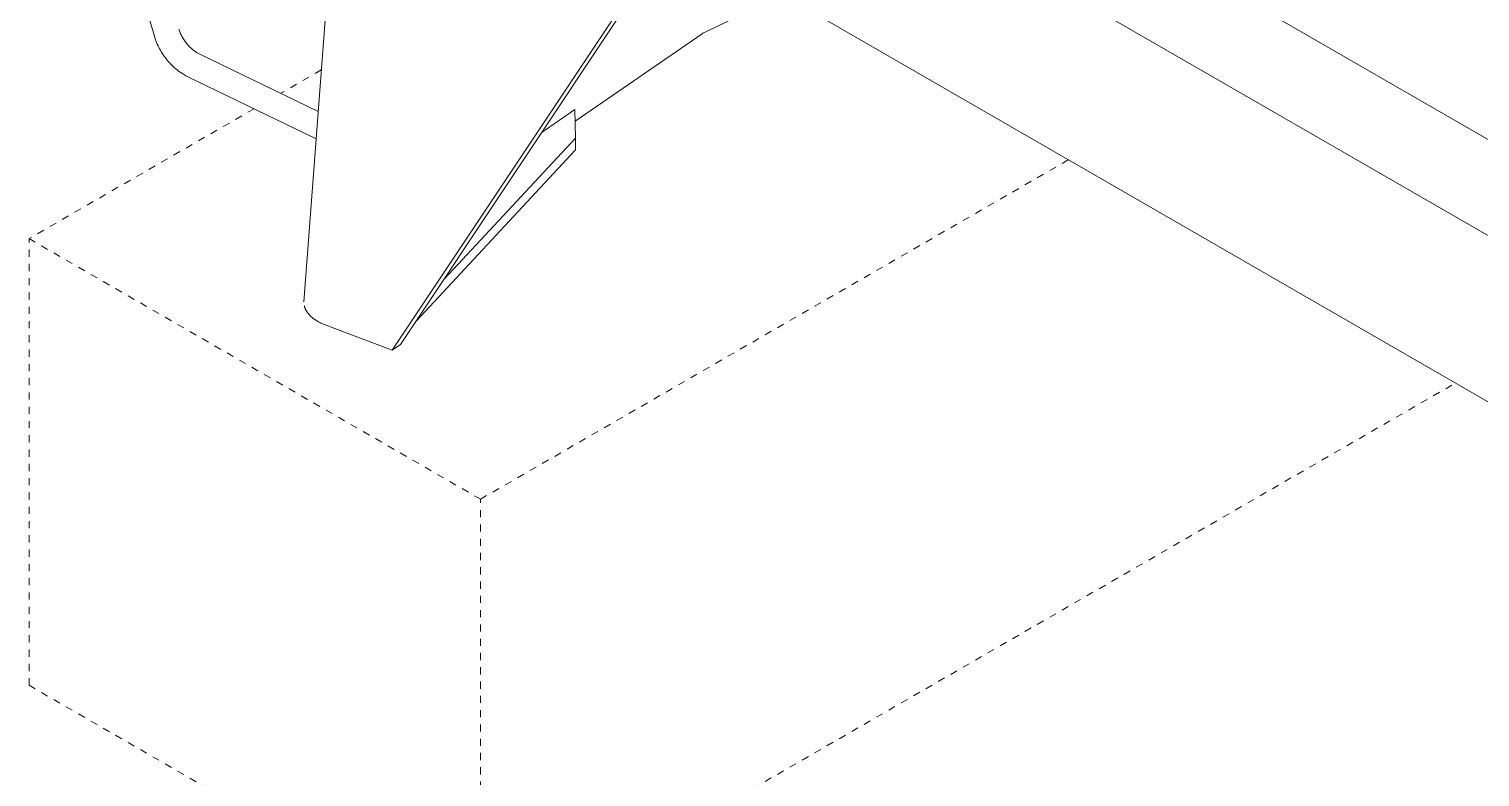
# Model space of a CAD drawing. Header units: inches. Extents: x -9 to 197, y 0 to 134.
# Drawn here: x 127.95 to 148.26, y 64.28 to 74.75 of the extents above; entities that cross this region are included whole.
import ezdxf

# ---------------------------------------------------------------- set-up
doc = ezdxf.new("R2010")
doc.units = ezdxf.units.IN
doc.linetypes.add('HIDDEN', pattern=[1.905, 1.27, -0.635])
doc.layers.add('ZANO_R', color=7, linetype='Continuous', lineweight=0)
doc.layers.add('ZANO_R_przerywana', color=250, linetype='HIDDEN', lineweight=0)

msp = doc.modelspace()

# ---------------------------------------------------------------- linework, layer by layer
at = {"layer": 'ZANO_R'}
for p, q in [((129.70871, 74.64895), (128.01262, 80.43508)), ((131.8026, 70.93089), (132.51178, 80.42547)), ((135.94726, 80.37621), (180.90662, 54.41891)), ((134.73189, 79.73347), (179.83713, 53.69195)), ((177.82866, 52.52393), (136.91272, 76.14676)), ((136.80154, 75.81088), (133.15483, 70.33367)), ((133.03835, 70.25406), (136.68505, 75.73127)), ((137.42696, 74.71201), (138.49858, 75.23116)), ((130.05167, 74.74948), (130.05572, 74.73635)), ((130.05572, 74.73635), (130.06022, 74.72309)), ((129.7156, 74.62657), (129.70871, 74.64895)), ((129.72315, 74.60428), (129.7156, 74.62657)), ((129.73133, 74.58207), (129.72315, 74.60428)), ((129.74013, 74.55998), (129.73133, 74.58207)), ((129.74956, 74.53802), (129.74013, 74.55998)), ((129.75959, 74.5162), (129.74956, 74.53802)), ((130.06022, 74.72309), (130.06515, 74.70974)), ((130.06515, 74.70974), (130.07052, 74.69632)), ((130.07052, 74.69632), (130.0763, 74.68286)), ((130.0763, 74.68286), (130.0825, 74.66939)), ((130.0825, 74.66939), (130.08911, 74.65593)), ((130.08911, 74.65593), (130.09612, 74.64252)), ((130.09612, 74.64252), (130.10371, 74.62884)), ((130.10371, 74.62884), (130.11167, 74.61531)), ((130.11167, 74.61531), (130.11999, 74.60194)), ((130.11999, 74.60194), (130.12866, 74.58875)), ((130.12866, 74.58875), (130.13766, 74.57578)), ((130.13766, 74.57578), (130.14696, 74.56304)), ((130.14696, 74.56304), (130.15656, 74.55055)), ((130.15656, 74.55055), (130.16644, 74.53835)), ((130.16644, 74.53835), (130.17622, 74.52688)), ((135.59812, 73.45923), (137.37662, 74.68294)), ((137.37662, 74.68294), (137.38632, 74.68936)), ((137.38632, 74.68936), (137.39622, 74.69548)), ((137.39622, 74.69548), (137.4063, 74.7013)), ((137.4063, 74.7013), (137.41655, 74.70681)), ((137.41655, 74.70681), (137.42696, 74.71201)), ((129.77023, 74.49455), (129.75959, 74.5162)), ((129.78145, 74.47307), (129.77023, 74.49455)), ((129.79338, 74.45156), (129.78145, 74.47307)), ((129.80587, 74.43033), (129.79338, 74.45156)), ((129.81889, 74.4094), (129.80587, 74.43033)), ((129.83243, 74.38879), (129.81889, 74.4094)), ((129.84648, 74.36853), (129.83243, 74.38879)), ((129.86103, 74.34862), (129.84648, 74.36853)), ((129.87607, 74.32908), (129.86103, 74.34862)), ((129.89158, 74.30993), (129.87607, 74.32908)), ((130.17622, 74.52688), (130.18619, 74.51574)), ((130.18619, 74.51574), (130.19634, 74.50495)), ((130.19634, 74.50495), (130.20665, 74.49453)), ((130.20665, 74.49453), (130.21708, 74.4845)), ((130.21708, 74.4845), (130.22763, 74.47487)), ((130.22763, 74.47487), (130.23826, 74.46566)), ((130.23826, 74.46566), (130.24896, 74.45688)), ((130.24896, 74.45688), (130.25878, 74.44926)), ((130.25878, 74.44926), (130.26858, 74.44205)), ((130.26858, 74.44205), (130.27833, 74.43525)), ((130.27833, 74.43525), (130.28802, 74.42888)), ((130.28802, 74.42888), (130.29762, 74.42294)), ((130.29762, 74.42294), (130.30711, 74.41743)), ((130.30711, 74.41743), (130.31646, 74.41235)), ((130.31646, 74.41235), (130.32565, 74.40772)), ((130.32565, 74.40772), (132.00165, 73.59577)), ((129.90714, 74.29166), (129.89158, 74.30993)), ((129.92309, 74.27385), (129.90714, 74.29166)), ((129.93941, 74.25651), (129.92309, 74.27385)), ((129.95609, 74.23966), (129.93941, 74.25651)), ((129.97311, 74.22332), (129.95609, 74.23966)), ((129.99047, 74.20749), (129.97311, 74.22332)), ((130.00816, 74.19219), (129.99047, 74.20749)), ((130.02615, 74.17745), (130.00816, 74.19219)), ((130.0434, 74.16405), (130.02615, 74.17745)), ((130.06088, 74.15119), (130.0434, 74.16405)), ((130.07857, 74.13889), (130.06088, 74.15119)), ((130.09646, 74.12715), (130.07857, 74.13889)), ((130.11454, 74.11598), (130.09646, 74.12715)), ((130.1328, 74.10541), (130.11454, 74.11598)), ((130.15124, 74.09544), (130.1328, 74.10541)), ((130.16984, 74.08608), (130.15124, 74.09544)), ((131.97302, 73.21252), (130.16984, 74.08608)), ((135.59444, 73.62345), (135.13441, 73.30692)), ((135.60341, 73.22273), (135.59444, 73.62345)), ((133.76466, 71.24961), (135.60341, 73.22273)), ((135.60341, 73.22273), (135.60341, 73.05598)), ((135.60341, 73.05598), (133.37587, 70.66565)), ((131.80725, 70.87239), (131.80836, 70.86788)), ((131.80836, 70.86788), (131.80956, 70.86339)), ((131.80956, 70.86339), (131.81086, 70.85893)), ((131.81086, 70.85893), (131.81225, 70.8545)), ((131.81225, 70.8545), (131.81373, 70.8501)), ((131.81373, 70.8501), (131.8153, 70.84573)), ((131.8153, 70.84573), (131.81696, 70.84139)), ((131.81696, 70.84139), (131.81871, 70.83709)), ((131.81871, 70.83709), (131.82065, 70.83258)), ((131.82065, 70.83258), (131.82267, 70.82812)), ((131.82267, 70.82812), (131.82478, 70.8237)), ((131.82478, 70.8237), (131.82698, 70.81931)), ((131.82698, 70.81931), (131.82926, 70.81497)), ((131.82926, 70.81497), (131.83162, 70.81067)), ((131.83162, 70.81067), (131.83656, 70.80221)), ((131.83656, 70.80221), (131.8394, 70.79762)), ((131.8394, 70.79762), (131.84233, 70.79309)), ((131.84233, 70.79309), (131.84841, 70.7842)), ((131.84841, 70.7842), (131.85479, 70.77551)), ((131.85479, 70.77551), (131.86146, 70.76704)), ((131.86146, 70.76704), (131.86838, 70.75877)), ((131.86838, 70.75877), (131.87555, 70.7507)), ((131.87555, 70.7507), (131.88294, 70.74284)), ((131.88294, 70.74284), (131.89053, 70.73517)), ((131.89053, 70.73517), (131.89938, 70.7267)), ((131.89938, 70.7267), (131.90845, 70.71848)), ((131.90845, 70.71848), (131.91774, 70.71049)), ((131.91774, 70.71049), (131.92722, 70.70274)), ((131.92722, 70.70274), (131.93688, 70.69521)), ((131.93688, 70.69521), (131.94671, 70.6879)), ((131.94671, 70.6879), (131.9567, 70.68081)), ((131.9567, 70.68081), (131.96683, 70.67392)), ((131.96683, 70.67392), (131.97828, 70.66648)), ((131.97828, 70.66648), (131.98988, 70.65928)), ((131.98988, 70.65928), (132.00163, 70.65232)), ((132.00163, 70.65232), (132.01351, 70.64558)), ((132.01351, 70.64558), (132.02551, 70.63908)), ((132.02551, 70.63908), (132.03763, 70.63279)), ((132.03763, 70.63279), (132.06219, 70.62084)), ((132.06219, 70.62084), (133.03835, 70.25406)), ((133.15483, 70.33367), (133.03835, 70.25406))]:
    msp.add_line(p, q, dxfattribs=at)
at = {"layer": 'ZANO_R_przerywana', "ltscale": 0.05}
for p, q in [((132.04503, 74.1766), (131.47822, 73.84935)), ((131.10421, 73.63342), (127.95411, 71.8147)), ((134.27195, 68.16709), (142.50293, 72.91925)), ((127.95411, 71.8147), (134.27195, 68.16709)), ((127.95411, 65.56165), (127.95411, 71.8147)), ((134.27195, 61.91404), (147.91823, 69.79273)), ((134.27195, 61.91404), (134.27195, 68.16709)), ((127.95411, 65.56165), (134.27195, 61.91404))]:
    msp.add_line(p, q, dxfattribs=at)

doc.saveas('drawing.dxf')
